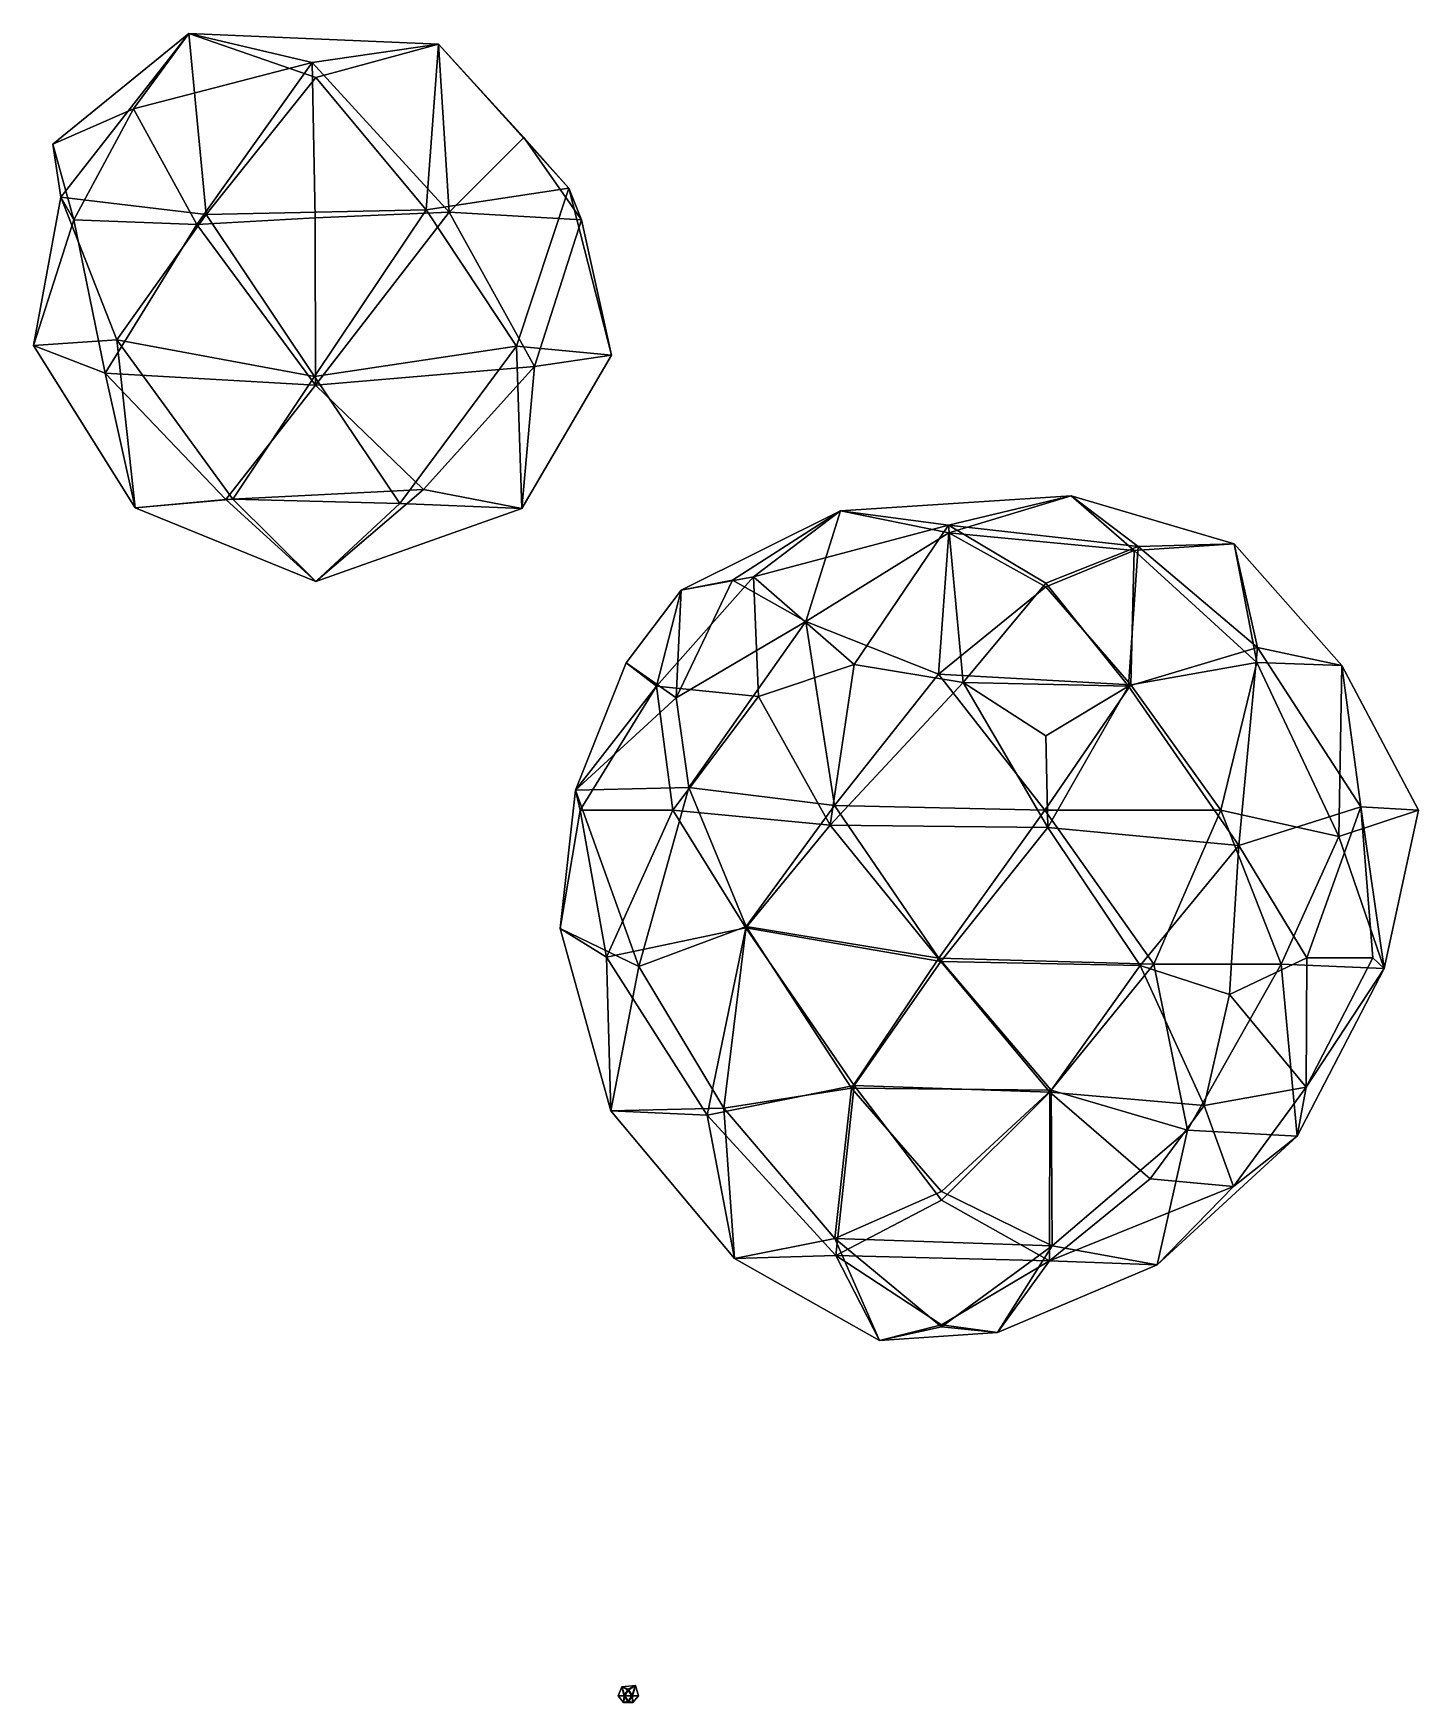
# Model space of a CAD drawing. Extents: x 290034 to 295698, y 4553723 to 4561693.
# Drawn here: x 292910.2 to 293077.4, y 4558389.4 to 4558590.9 of the extents above; entities that cross this region are included whole.
import ezdxf

# ---------------------------------------------------------------- set-up
doc = ezdxf.new("R2010")
doc.units = 0
doc.layers.add('Au_ppm_Pref_-_0_2', color=7, linetype='CONTINUOUS')

msp = doc.modelspace()

# ---------------------------------------------------------------- linework, layer by layer
at = {"layer": 'Au_ppm_Pref_-_0_2'}
for points in [[(292912.59, 4558577.51, 1746.16), (292928.99, 4558590.9, 1746.5), (292913.58, 4558571.13, 1747.96)], [(292922.34, 4558581.8, 1741.67), (292928.99, 4558590.9, 1746.5), (292912.59, 4558577.51, 1746.16)], [(292913.58, 4558571.13, 1747.96), (292928.99, 4558590.9, 1746.5), (292931.09, 4558569.04, 1751.15)], [(292928.99, 4558590.9, 1746.5), (292922.34, 4558581.8, 1741.67), (292943.88, 4558587.4, 1740.09)], [(292928.99, 4558590.9, 1746.5), (292959.16, 4558589.59, 1746.01), (292944.34, 4558585.59, 1750.13)], [(292959.16, 4558589.59, 1746.01), (292928.99, 4558590.9, 1746.5), (292943.88, 4558587.4, 1740.09)], [(292931.09, 4558569.04, 1751.15), (292928.99, 4558590.9, 1746.5), (292944.34, 4558585.59, 1750.13)], [(292959.16, 4558589.59, 1746.01), (292943.88, 4558587.4, 1740.09), (292960.44, 4558569.31, 1739.09)], [(292957.65, 4558569.6, 1750.47), (292944.34, 4558585.59, 1750.13), (292959.16, 4558589.59, 1746.01)], [(292957.65, 4558569.6, 1750.47), (292959.16, 4558589.59, 1746.01), (292974.86, 4558572.22, 1747.47)], [(292959.16, 4558589.59, 1746.01), (292960.44, 4558569.31, 1739.09), (292969.44, 4558578.35, 1742.84)], [(292974.86, 4558572.22, 1747.47), (292959.16, 4558589.59, 1746.01), (292969.44, 4558578.35, 1742.84)], [(292929.97, 4558567.84, 1737.75), (292943.88, 4558587.4, 1740.09), (292922.34, 4558581.8, 1741.67)], [(292944.27, 4558568.63, 1734.51), (292943.88, 4558587.4, 1740.09), (292929.97, 4558567.84, 1737.75)], [(292944.27, 4558568.63, 1734.51), (292960.44, 4558569.31, 1739.09), (292943.88, 4558587.4, 1740.09)], [(292957.65, 4558569.6, 1750.47), (292931.09, 4558569.04, 1751.15), (292944.34, 4558585.59, 1750.13)], [(292912.59, 4558577.51, 1746.16), (292915.13, 4558568.38, 1741.48), (292922.34, 4558581.8, 1741.67)], [(292922.34, 4558581.8, 1741.67), (292915.13, 4558568.38, 1741.48), (292929.97, 4558567.84, 1737.75)], [(292976.41, 4558568.38, 1742.88), (292969.44, 4558578.35, 1742.84), (292960.44, 4558569.31, 1739.09)], [(292974.86, 4558572.22, 1747.47), (292969.44, 4558578.35, 1742.84), (292976.41, 4558568.38, 1742.88)], [(292912.59, 4558577.51, 1746.16), (292913.58, 4558571.13, 1747.96), (292915.13, 4558568.38, 1741.48)], [(292920.33, 4558553.9, 1750.38), (292910.25, 4558553.21, 1746.16), (292913.58, 4558571.13, 1747.96)], [(292913.58, 4558571.13, 1747.96), (292910.25, 4558553.21, 1746.16), (292915.13, 4558568.38, 1741.48)], [(292931.09, 4558569.04, 1751.15), (292920.33, 4558553.9, 1750.38), (292913.58, 4558571.13, 1747.96)], [(292957.65, 4558569.6, 1750.47), (292974.86, 4558572.22, 1747.47), (292968.55, 4558553.15, 1750.82)], [(292980.02, 4558552.07, 1746.16), (292968.55, 4558553.15, 1750.82), (292974.86, 4558572.22, 1747.47)], [(292980.02, 4558552.07, 1746.16), (292974.86, 4558572.22, 1747.47), (292976.41, 4558568.38, 1742.88)], [(292915.13, 4558568.38, 1741.48), (292910.25, 4558553.21, 1746.16), (292918.93, 4558549.89, 1740.3)], [(292929.97, 4558567.84, 1737.75), (292915.13, 4558568.38, 1741.48), (292918.93, 4558549.89, 1740.3)], [(292944.18, 4558549.49, 1751.16), (292920.33, 4558553.9, 1750.38), (292931.09, 4558569.04, 1751.15)], [(292944.27, 4558568.63, 1734.51), (292929.97, 4558567.84, 1737.75), (292944.31, 4558548.44, 1737.68)], [(292957.65, 4558569.6, 1750.47), (292944.18, 4558549.49, 1751.16), (292931.09, 4558569.04, 1751.15)], [(292957.65, 4558569.6, 1750.47), (292968.55, 4558553.15, 1750.82), (292944.18, 4558549.49, 1751.16)], [(292944.27, 4558568.63, 1734.51), (292944.31, 4558548.44, 1737.68), (292960.44, 4558569.31, 1739.09)], [(292970.74, 4558550.67, 1740.2), (292960.44, 4558569.31, 1739.09), (292944.31, 4558548.44, 1737.68)], [(292976.41, 4558568.38, 1742.88), (292960.44, 4558569.31, 1739.09), (292970.74, 4558550.67, 1740.2)], [(292980.02, 4558552.07, 1746.16), (292976.41, 4558568.38, 1742.88), (292970.74, 4558550.67, 1740.2)], [(292944.31, 4558548.44, 1737.68), (292929.97, 4558567.84, 1737.75), (292918.93, 4558549.89, 1740.3)], [(292922.55, 4558533.63, 1746.16), (292910.25, 4558553.21, 1746.16), (292920.33, 4558553.9, 1750.38)], [(292910.25, 4558553.21, 1746.16), (292922.55, 4558533.63, 1746.16), (292918.93, 4558549.89, 1740.3)], [(292944.18, 4558549.49, 1751.16), (292934.33, 4558534.69, 1750.19), (292920.33, 4558553.9, 1750.38)], [(292922.55, 4558533.63, 1746.16), (292920.33, 4558553.9, 1750.38), (292934.33, 4558534.69, 1750.19)], [(292954.48, 4558534.14, 1750.52), (292944.18, 4558549.49, 1751.16), (292968.55, 4558553.15, 1750.82)], [(292969.18, 4558533.53, 1745.91), (292954.48, 4558534.14, 1750.52), (292968.55, 4558553.15, 1750.82)], [(292980.02, 4558552.07, 1746.16), (292969.18, 4558533.53, 1745.91), (292968.55, 4558553.15, 1750.82)], [(292957.35, 4558535.83, 1740.52), (292970.74, 4558550.67, 1740.2), (292944.31, 4558548.44, 1737.68)], [(292957.35, 4558535.83, 1740.52), (292969.18, 4558533.53, 1745.91), (292970.74, 4558550.67, 1740.2)], [(292969.18, 4558533.53, 1745.91), (292980.02, 4558552.07, 1746.16), (292970.74, 4558550.67, 1740.2)], [(292922.55, 4558533.63, 1746.16), (292933.46, 4558534.63, 1740.8), (292918.93, 4558549.89, 1740.3)], [(292933.46, 4558534.63, 1740.8), (292944.31, 4558548.44, 1737.68), (292918.93, 4558549.89, 1740.3)], [(292957.35, 4558535.83, 1740.52), (292944.31, 4558548.44, 1737.68), (292933.46, 4558534.63, 1740.8)], [(292944.18, 4558549.49, 1751.16), (292954.48, 4558534.14, 1750.52), (292934.33, 4558534.69, 1750.19)], [(292944.32, 4558524.75, 1746.22), (292922.55, 4558533.63, 1746.16), (292934.33, 4558534.69, 1750.19)], [(292922.55, 4558533.63, 1746.16), (292944.32, 4558524.75, 1746.22), (292933.46, 4558534.63, 1740.8)], [(292957.35, 4558535.83, 1740.52), (292933.46, 4558534.63, 1740.8), (292944.32, 4558524.75, 1746.22)], [(292944.32, 4558524.75, 1746.22), (292934.33, 4558534.69, 1750.19), (292954.48, 4558534.14, 1750.52)], [(292944.32, 4558524.75, 1746.22), (292969.18, 4558533.53, 1745.91), (292957.35, 4558535.83, 1740.52)], [(292969.18, 4558533.53, 1745.91), (292944.32, 4558524.75, 1746.22), (292954.48, 4558534.14, 1750.52)], [(293020.74, 4558530.59, 1782.42), (293035.51, 4558535.09, 1787.67), (293007.67, 4558533.28, 1787.76)], [(293035.51, 4558535.09, 1787.67), (293020.71, 4558531.54, 1793.14), (293007.67, 4558533.28, 1787.76)], [(293035.51, 4558535.09, 1787.67), (293043.59, 4558528.97, 1793.1), (293020.71, 4558531.54, 1793.14)], [(293020.74, 4558530.59, 1782.42), (293043.09, 4558528.47, 1782.3), (293035.51, 4558535.09, 1787.67)], [(293043.59, 4558528.97, 1793.1), (293035.51, 4558535.09, 1787.67), (293055.17, 4558529.26, 1787.74)], [(293043.09, 4558528.47, 1782.3), (293055.17, 4558529.26, 1787.74), (293035.51, 4558535.09, 1787.67)], [(292997.15, 4558525.28, 1792.37), (292988.44, 4558523.69, 1787.74), (293007.67, 4558533.28, 1787.76)], [(292988.44, 4558523.69, 1787.74), (292994.64, 4558524.88, 1784.42), (293007.67, 4558533.28, 1787.76)], [(293003.48, 4558519.91, 1780.15), (293007.67, 4558533.28, 1787.76), (292994.64, 4558524.88, 1784.42)], [(293020.71, 4558531.54, 1793.14), (292997.15, 4558525.28, 1792.37), (293007.67, 4558533.28, 1787.76)], [(293003.48, 4558519.91, 1780.15), (293020.74, 4558530.59, 1782.42), (293007.67, 4558533.28, 1787.76)], [(292997.15, 4558525.28, 1792.37), (293020.71, 4558531.54, 1793.14), (293009.32, 4558514.72, 1796.52)], [(293019.47, 4558513.54, 1777.65), (293020.74, 4558530.59, 1782.42), (293003.48, 4558519.91, 1780.15)], [(293022.46, 4558512.54, 1797.58), (293009.32, 4558514.72, 1796.52), (293020.71, 4558531.54, 1793.14)], [(293019.47, 4558513.54, 1777.65), (293032.44, 4558524.1, 1778.74), (293020.74, 4558530.59, 1782.42)], [(293043.59, 4558528.97, 1793.1), (293032.44, 4558524.53, 1796.88), (293020.71, 4558531.54, 1793.14)], [(293022.46, 4558512.54, 1797.58), (293020.71, 4558531.54, 1793.14), (293032.44, 4558524.53, 1796.88)], [(293043.09, 4558528.47, 1782.3), (293020.74, 4558530.59, 1782.42), (293032.44, 4558524.1, 1778.74)], [(293043.59, 4558528.97, 1793.1), (293042.42, 4558512.09, 1797.44), (293032.44, 4558524.53, 1796.88)], [(293042.7, 4558512.27, 1777.85), (293043.09, 4558528.47, 1782.3), (293032.44, 4558524.1, 1778.74)], [(293043.59, 4558528.97, 1793.1), (293058, 4558516.75, 1793.93), (293042.42, 4558512.09, 1797.44)], [(293042.7, 4558512.27, 1777.85), (293057.91, 4558514.95, 1781.85), (293043.09, 4558528.47, 1782.3)], [(293043.09, 4558528.47, 1782.3), (293057.91, 4558514.95, 1781.85), (293055.17, 4558529.26, 1787.74)], [(293043.59, 4558528.97, 1793.1), (293055.17, 4558529.26, 1787.74), (293058, 4558516.75, 1793.93)], [(293068.15, 4558514.6, 1788.38), (293058, 4558516.75, 1793.93), (293055.17, 4558529.26, 1787.74)], [(293055.17, 4558529.26, 1787.74), (293057.91, 4558514.95, 1781.85), (293068.15, 4558514.6, 1788.38)], [(292988.44, 4558523.69, 1787.74), (292997.15, 4558525.28, 1792.37), (292985.46, 4558512.11, 1792.64)], [(292985.46, 4558512.11, 1792.64), (292997.15, 4558525.28, 1792.37), (292997.78, 4558510.86, 1796.78)], [(292987.81, 4558510.7, 1783.07), (293003.48, 4558519.91, 1780.15), (292994.64, 4558524.88, 1784.42)], [(292987.81, 4558510.7, 1783.07), (292994.64, 4558524.88, 1784.42), (292988.44, 4558523.69, 1787.74)], [(292997.78, 4558510.86, 1796.78), (292997.15, 4558525.28, 1792.37), (293009.32, 4558514.72, 1796.52)], [(293019.47, 4558513.54, 1777.65), (293042.7, 4558512.27, 1777.85), (293032.44, 4558524.1, 1778.74)], [(293042.42, 4558512.09, 1797.44), (293022.46, 4558512.54, 1797.58), (293032.44, 4558524.53, 1796.88)], [(292981.78, 4558514.93, 1787.74), (292988.44, 4558523.69, 1787.74), (292985.46, 4558512.11, 1792.64)], [(292981.78, 4558514.93, 1787.74), (292987.81, 4558510.7, 1783.07), (292988.44, 4558523.69, 1787.74)], [(292989.34, 4558499.86, 1780.05), (293003.48, 4558519.91, 1780.15), (292987.81, 4558510.7, 1783.07)], [(293006.92, 4558497.69, 1777.08), (293003.48, 4558519.91, 1780.15), (292989.34, 4558499.86, 1780.05)], [(293006.92, 4558497.69, 1777.08), (293019.47, 4558513.54, 1777.65), (293003.48, 4558519.91, 1780.15)], [(293055.72, 4558492.88, 1797.3), (293042.42, 4558512.09, 1797.44), (293058, 4558516.75, 1793.93)], [(293055.72, 4558492.88, 1797.3), (293058, 4558516.75, 1793.93), (293070.47, 4558497.52, 1793.57)], [(293068.15, 4558514.6, 1788.38), (293070.47, 4558497.52, 1793.57), (293058, 4558516.75, 1793.93)], [(292985.46, 4558512.11, 1792.64), (292975.69, 4558499.56, 1786.92), (292981.78, 4558514.93, 1787.74)], [(292981.78, 4558514.93, 1787.74), (292975.69, 4558499.56, 1786.92), (292987.81, 4558510.7, 1783.07)], [(293009.32, 4558514.72, 1796.52), (293006.42, 4558495.32, 1797.55), (292997.78, 4558510.86, 1796.78)], [(293022.46, 4558512.54, 1797.58), (293006.42, 4558495.32, 1797.55), (293009.32, 4558514.72, 1796.52)], [(293042.7, 4558512.27, 1777.85), (293053.55, 4558497.11, 1777.78), (293057.91, 4558514.95, 1781.85)], [(293067.8, 4558493.93, 1782.52), (293057.91, 4558514.95, 1781.85), (293053.55, 4558497.11, 1777.78)], [(293067.8, 4558493.93, 1782.52), (293068.15, 4558514.6, 1788.38), (293057.91, 4558514.95, 1781.85)], [(293067.8, 4558493.93, 1782.52), (293077.43, 4558497.11, 1787.74), (293068.15, 4558514.6, 1788.38)], [(293077.43, 4558497.11, 1787.74), (293070.47, 4558497.52, 1793.57), (293068.15, 4558514.6, 1788.38)], [(292975.69, 4558499.56, 1786.92), (292985.46, 4558512.11, 1792.64), (292976.22, 4558497.11, 1792.27)], [(292976.22, 4558497.11, 1792.27), (292985.46, 4558512.11, 1792.64), (292987.41, 4558497.11, 1797.08)], [(292985.46, 4558512.11, 1792.64), (292997.78, 4558510.86, 1796.78), (292987.41, 4558497.11, 1797.08)], [(293032.68, 4558495.04, 1797.45), (293006.42, 4558495.32, 1797.55), (293022.46, 4558512.54, 1797.58)], [(293006.92, 4558497.69, 1777.08), (293032.3, 4558497.13, 1775.73), (293019.47, 4558513.54, 1777.65)], [(293019.47, 4558513.54, 1777.65), (293032.3, 4558497.13, 1775.73), (293042.7, 4558512.27, 1777.85)], [(293042.42, 4558512.09, 1797.44), (293032.44, 4558506.1, 1796.62), (293022.46, 4558512.54, 1797.58)], [(293032.44, 4558506.1, 1796.62), (293032.68, 4558495.04, 1797.45), (293022.46, 4558512.54, 1797.58)], [(293042.7, 4558512.27, 1777.85), (293032.3, 4558497.13, 1775.73), (293053.55, 4558497.11, 1777.78)], [(293042.42, 4558512.09, 1797.44), (293032.68, 4558495.04, 1797.45), (293032.44, 4558506.1, 1796.62)], [(293055.72, 4558492.88, 1797.3), (293032.68, 4558495.04, 1797.45), (293042.42, 4558512.09, 1797.44)], [(292975.69, 4558499.56, 1786.92), (292989.34, 4558499.86, 1780.05), (292987.81, 4558510.7, 1783.07)], [(293006.42, 4558495.32, 1797.55), (292987.41, 4558497.11, 1797.08), (292997.78, 4558510.86, 1796.78)], [(292983.3, 4558478.27, 1782.32), (292989.34, 4558499.86, 1780.05), (292975.69, 4558499.56, 1786.92)], [(292996.27, 4558483.08, 1777.89), (292989.34, 4558499.86, 1780.05), (292983.3, 4558478.27, 1782.32)], [(293006.92, 4558497.69, 1777.08), (292989.34, 4558499.86, 1780.05), (292996.27, 4558483.08, 1777.89)], [(292973.82, 4558482.84, 1787.74), (292975.69, 4558499.56, 1786.92), (292976.22, 4558497.11, 1792.27)], [(292973.82, 4558482.84, 1787.74), (292983.3, 4558478.27, 1782.32), (292975.69, 4558499.56, 1786.92)], [(292973.82, 4558482.84, 1787.74), (292976.22, 4558497.11, 1792.27), (292979.42, 4558479.4, 1794.12)], [(292987.41, 4558497.11, 1797.08), (292979.42, 4558479.4, 1794.12), (292976.22, 4558497.11, 1792.27)], [(292996.24, 4558482.94, 1797.64), (292979.42, 4558479.4, 1794.12), (292987.41, 4558497.11, 1797.08)], [(292996.24, 4558482.94, 1797.64), (292987.41, 4558497.11, 1797.08), (293006.42, 4558495.32, 1797.55)], [(292996.27, 4558483.08, 1777.89), (293019.51, 4558479.26, 1775.11), (293006.92, 4558497.69, 1777.08)], [(293032.3, 4558497.13, 1775.73), (293006.92, 4558497.69, 1777.08), (293019.51, 4558479.26, 1775.11)], [(293032.3, 4558497.13, 1775.73), (293019.51, 4558479.26, 1775.11), (293045.47, 4558478.54, 1777.74)], [(293053.55, 4558497.11, 1777.78), (293032.3, 4558497.13, 1775.73), (293045.47, 4558478.54, 1777.74)], [(293045.47, 4558478.54, 1777.74), (293060.84, 4558478.52, 1780.51), (293053.55, 4558497.11, 1777.78)], [(293067.8, 4558493.93, 1782.52), (293053.55, 4558497.11, 1777.78), (293060.84, 4558478.52, 1780.51)], [(293063.94, 4558479.29, 1796.65), (293055.72, 4558492.88, 1797.3), (293070.47, 4558497.52, 1793.57)], [(293071.92, 4558479.29, 1793.68), (293063.94, 4558479.29, 1796.65), (293070.47, 4558497.52, 1793.57)], [(293067.8, 4558493.93, 1782.52), (293073.28, 4558478.03, 1787.83), (293077.43, 4558497.11, 1787.74)], [(293070.47, 4558497.52, 1793.57), (293073.28, 4558478.03, 1787.83), (293071.92, 4558479.29, 1793.68)], [(293070.47, 4558497.52, 1793.57), (293077.43, 4558497.11, 1787.74), (293073.28, 4558478.03, 1787.83)], [(292996.24, 4558482.94, 1797.64), (293006.42, 4558495.32, 1797.55), (293019.75, 4558478.85, 1797.23)], [(293032.68, 4558495.04, 1797.45), (293019.75, 4558478.85, 1797.23), (293006.42, 4558495.32, 1797.55)], [(293043.81, 4558478.36, 1797.38), (293019.75, 4558478.85, 1797.23), (293032.68, 4558495.04, 1797.45)], [(293043.81, 4558478.36, 1797.38), (293032.68, 4558495.04, 1797.45), (293055.72, 4558492.88, 1797.3)], [(293067.8, 4558493.93, 1782.52), (293060.84, 4558478.52, 1780.51), (293073.28, 4558478.03, 1787.83)], [(293054.59, 4558474.86, 1796.59), (293043.81, 4558478.36, 1797.38), (293055.72, 4558492.88, 1797.3)], [(293054.59, 4558474.86, 1796.59), (293055.72, 4558492.88, 1797.3), (293063.94, 4558479.29, 1796.65)], [(292973.82, 4558482.84, 1787.74), (292979.42, 4558479.4, 1794.12), (292979.95, 4558460.82, 1787.79)], [(292973.82, 4558482.84, 1787.74), (292979.95, 4558460.82, 1787.79), (292983.3, 4558478.27, 1782.32)], [(292996.24, 4558482.94, 1797.64), (292991.57, 4558460.3, 1795.23), (292979.42, 4558479.4, 1794.12)], [(292993.59, 4558461.15, 1780.64), (292996.27, 4558483.08, 1777.89), (292983.3, 4558478.27, 1782.32)], [(292996.24, 4558482.94, 1797.64), (293009.31, 4558463.89, 1797.83), (292991.57, 4558460.3, 1795.23)], [(293009, 4558463.57, 1777.39), (292996.27, 4558483.08, 1777.89), (292993.59, 4558461.15, 1780.64)], [(292996.24, 4558482.94, 1797.64), (293019.75, 4558478.85, 1797.23), (293009.31, 4558463.89, 1797.83)], [(293009, 4558463.57, 1777.39), (293019.51, 4558479.26, 1775.11), (292996.27, 4558483.08, 1777.89)], [(292979.95, 4558460.82, 1787.79), (292979.42, 4558479.4, 1794.12), (292991.57, 4558460.3, 1795.23)], [(292979.95, 4558460.82, 1787.79), (292993.59, 4558461.15, 1780.64), (292983.3, 4558478.27, 1782.32)], [(293033.09, 4558463.34, 1777.89), (293019.51, 4558479.26, 1775.11), (293009, 4558463.57, 1777.39)], [(293032.94, 4558463.09, 1797.43), (293009.31, 4558463.89, 1797.83), (293019.75, 4558478.85, 1797.23)], [(293045.47, 4558478.54, 1777.74), (293019.51, 4558479.26, 1775.11), (293033.09, 4558463.34, 1777.89)], [(293043.81, 4558478.36, 1797.38), (293032.94, 4558463.09, 1797.43), (293019.75, 4558478.85, 1797.23)], [(293043.81, 4558478.36, 1797.38), (293051.53, 4558461.47, 1796.74), (293032.94, 4558463.09, 1797.43)], [(293049.55, 4558458.48, 1780.8), (293045.47, 4558478.54, 1777.74), (293033.09, 4558463.34, 1777.89)], [(293043.81, 4558478.36, 1797.38), (293054.59, 4558474.86, 1796.59), (293051.53, 4558461.47, 1796.74)], [(293049.55, 4558458.48, 1780.8), (293060.84, 4558478.52, 1780.51), (293045.47, 4558478.54, 1777.74)], [(293062.76, 4558457.79, 1786.37), (293060.84, 4558478.52, 1780.51), (293049.55, 4558458.48, 1780.8)], [(293063.84, 4558463.67, 1792.79), (293054.59, 4558474.86, 1796.59), (293063.94, 4558479.29, 1796.65)], [(293062.76, 4558457.79, 1786.37), (293073.28, 4558478.03, 1787.83), (293060.84, 4558478.52, 1780.51)], [(293063.84, 4558463.67, 1792.79), (293073.28, 4558478.03, 1787.83), (293062.76, 4558457.79, 1786.37)], [(293071.92, 4558479.29, 1793.68), (293063.84, 4558463.67, 1792.79), (293063.94, 4558479.29, 1796.65)], [(293071.92, 4558479.29, 1793.68), (293073.28, 4558478.03, 1787.83), (293063.84, 4558463.67, 1792.79)], [(293063.84, 4558463.67, 1792.79), (293051.53, 4558461.47, 1796.74), (293054.59, 4558474.86, 1796.59)], [(293009.31, 4558463.89, 1797.83), (293007.1, 4558443.38, 1793.72), (292991.57, 4558460.3, 1795.23)], [(293009, 4558463.57, 1777.39), (292993.59, 4558461.15, 1780.64), (293006.97, 4558445.4, 1782.01)], [(293009, 4558463.57, 1777.39), (293006.97, 4558445.4, 1782.01), (293019.84, 4558451.1, 1778.34)], [(293009.31, 4558463.89, 1797.83), (293019.84, 4558450.04, 1797.49), (293007.1, 4558443.38, 1793.72)], [(293033.09, 4558463.34, 1777.89), (293009, 4558463.57, 1777.39), (293019.84, 4558451.1, 1778.34)], [(293032.94, 4558463.09, 1797.43), (293019.84, 4558450.04, 1797.49), (293009.31, 4558463.89, 1797.83)], [(293063.84, 4558463.67, 1792.79), (293055.1, 4558451.69, 1792.19), (293051.53, 4558461.47, 1796.74)], [(293055.1, 4558451.69, 1792.19), (293063.84, 4558463.67, 1792.79), (293062.76, 4558457.79, 1786.37)], [(293033.2, 4558444.55, 1782.34), (293033.09, 4558463.34, 1777.89), (293019.84, 4558451.1, 1778.34)], [(293032.94, 4558463.09, 1797.43), (293032.87, 4558442.73, 1793.88), (293019.84, 4558450.04, 1797.49)], [(293032.94, 4558463.09, 1797.43), (293045.04, 4558452.62, 1796.63), (293032.87, 4558442.73, 1793.88)], [(293045.04, 4558452.62, 1796.63), (293032.94, 4558463.09, 1797.43), (293051.53, 4558461.47, 1796.74)], [(293033.2, 4558444.55, 1782.34), (293049.55, 4558458.48, 1780.8), (293033.09, 4558463.34, 1777.89)], [(293055.1, 4558451.69, 1792.19), (293045.04, 4558452.62, 1796.63), (293051.53, 4558461.47, 1796.74)], [(292993.59, 4558461.15, 1780.64), (292979.95, 4558460.82, 1787.79), (292994.87, 4558443.02, 1787.44)], [(292979.95, 4558460.82, 1787.79), (292991.57, 4558460.3, 1795.23), (292994.87, 4558443.02, 1787.44)], [(292994.87, 4558443.02, 1787.44), (292991.57, 4558460.3, 1795.23), (293007.1, 4558443.38, 1793.72)], [(293006.97, 4558445.4, 1782.01), (292993.59, 4558461.15, 1780.64), (292994.87, 4558443.02, 1787.44)], [(293033.2, 4558444.55, 1782.34), (293045.89, 4558442.22, 1787.76), (293049.55, 4558458.48, 1780.8)], [(293062.76, 4558457.79, 1786.37), (293049.55, 4558458.48, 1780.8), (293045.89, 4558442.22, 1787.76)], [(293055.1, 4558451.69, 1792.19), (293062.76, 4558457.79, 1786.37), (293045.89, 4558442.22, 1787.76)], [(293045.04, 4558452.62, 1796.63), (293055.1, 4558451.69, 1792.19), (293032.87, 4558442.73, 1793.88)], [(293055.1, 4558451.69, 1792.19), (293045.89, 4558442.22, 1787.76), (293032.87, 4558442.73, 1793.88)], [(293033.2, 4558444.55, 1782.34), (293019.84, 4558451.1, 1778.34), (293006.97, 4558445.4, 1782.01)], [(293019.84, 4558450.04, 1797.49), (293032.87, 4558442.73, 1793.88), (293007.1, 4558443.38, 1793.72)], [(293006.97, 4558445.4, 1782.01), (292994.87, 4558443.02, 1787.44), (293012.37, 4558433.1, 1787.74)], [(293033.2, 4558444.55, 1782.34), (293006.97, 4558445.4, 1782.01), (293019.84, 4558434.74, 1784.76)], [(293006.97, 4558445.4, 1782.01), (293012.37, 4558433.1, 1787.74), (293019.84, 4558434.74, 1784.76)], [(292994.87, 4558443.02, 1787.44), (293007.1, 4558443.38, 1793.72), (293012.37, 4558433.1, 1787.74)], [(293032.87, 4558442.73, 1793.88), (293019.84, 4558435.01, 1790.62), (293007.1, 4558443.38, 1793.72)], [(293012.37, 4558433.1, 1787.74), (293007.1, 4558443.38, 1793.72), (293019.84, 4558435.01, 1790.62)], [(293033.2, 4558444.55, 1782.34), (293019.84, 4558434.74, 1784.76), (293026.6, 4558434.08, 1787.74)], [(293026.6, 4558434.08, 1787.74), (293045.89, 4558442.22, 1787.76), (293033.2, 4558444.55, 1782.34)], [(293019.84, 4558435.01, 1790.62), (293032.87, 4558442.73, 1793.88), (293026.6, 4558434.08, 1787.74)], [(293032.87, 4558442.73, 1793.88), (293045.89, 4558442.22, 1787.76), (293026.6, 4558434.08, 1787.74)], [(293019.84, 4558435.01, 1790.62), (293026.6, 4558434.08, 1787.74), (293012.37, 4558433.1, 1787.74)], [(293012.37, 4558433.1, 1787.74), (293026.6, 4558434.08, 1787.74), (293019.84, 4558434.74, 1784.76)], [(292980.84, 4558390.2, 1787.74), (292981.27, 4558391.29, 1787.74), (292981.61, 4558390.2, 1787.94)], [(292981.27, 4558391.29, 1787.74), (292980.84, 4558390.2, 1787.74), (292981.54, 4558390.2, 1787.5)], [(292981.27, 4558391.29, 1787.74), (292982.92, 4558391.44, 1787.74), (292982.04, 4558390.89, 1787.97)], [(292982.92, 4558391.44, 1787.74), (292981.27, 4558391.29, 1787.74), (292982.04, 4558391.02, 1787.46)], [(292981.27, 4558391.29, 1787.74), (292982.04, 4558390.89, 1787.97), (292981.61, 4558390.2, 1787.94)], [(292981.27, 4558391.29, 1787.74), (292981.54, 4558390.2, 1787.5), (292982.04, 4558391.02, 1787.46)], [(292982.04, 4558391.02, 1787.46), (292981.54, 4558390.2, 1787.5), (292982.56, 4558390.2, 1787.49)], [(292982.48, 4558390.2, 1787.95), (292981.61, 4558390.2, 1787.94), (292982.04, 4558390.89, 1787.97)], [(292982.48, 4558390.2, 1787.95), (292982.04, 4558390.89, 1787.97), (292982.92, 4558391.44, 1787.74)], [(292982.92, 4558391.44, 1787.74), (292982.04, 4558391.02, 1787.46), (292982.56, 4558390.2, 1787.49)], [(292982.48, 4558390.2, 1787.95), (292982.92, 4558391.44, 1787.74), (292983.27, 4558390.2, 1787.74)], [(292983.27, 4558390.2, 1787.74), (292982.92, 4558391.44, 1787.74), (292982.56, 4558390.2, 1787.49)], [(292981.47, 4558389.39, 1787.74), (292980.84, 4558390.2, 1787.74), (292981.61, 4558390.2, 1787.94)], [(292980.84, 4558390.2, 1787.74), (292981.47, 4558389.39, 1787.74), (292981.54, 4558390.2, 1787.5)], [(292981.47, 4558389.39, 1787.74), (292981.61, 4558390.2, 1787.94), (292982.04, 4558389.58, 1787.94)], [(292981.47, 4558389.39, 1787.74), (292982.04, 4558389.47, 1787.49), (292981.54, 4558390.2, 1787.5)], [(292982.6, 4558389.41, 1787.74), (292981.47, 4558389.39, 1787.74), (292982.04, 4558389.58, 1787.94)], [(292981.47, 4558389.39, 1787.74), (292982.6, 4558389.41, 1787.74), (292982.04, 4558389.47, 1787.49)], [(292982.56, 4558390.2, 1787.49), (292981.54, 4558390.2, 1787.5), (292982.04, 4558389.47, 1787.49)], [(292982.48, 4558390.2, 1787.95), (292982.04, 4558389.58, 1787.94), (292981.61, 4558390.2, 1787.94)], [(292982.48, 4558390.2, 1787.95), (292982.6, 4558389.41, 1787.74), (292982.04, 4558389.58, 1787.94)], [(292982.6, 4558389.41, 1787.74), (292982.56, 4558390.2, 1787.49), (292982.04, 4558389.47, 1787.49)], [(292982.48, 4558390.2, 1787.95), (292983.27, 4558390.2, 1787.74), (292982.6, 4558389.41, 1787.74)], [(292982.6, 4558389.41, 1787.74), (292983.27, 4558390.2, 1787.74), (292982.56, 4558390.2, 1787.49)]]:
    msp.add_3dface(points, dxfattribs=at)

doc.saveas('drawing.dxf')
